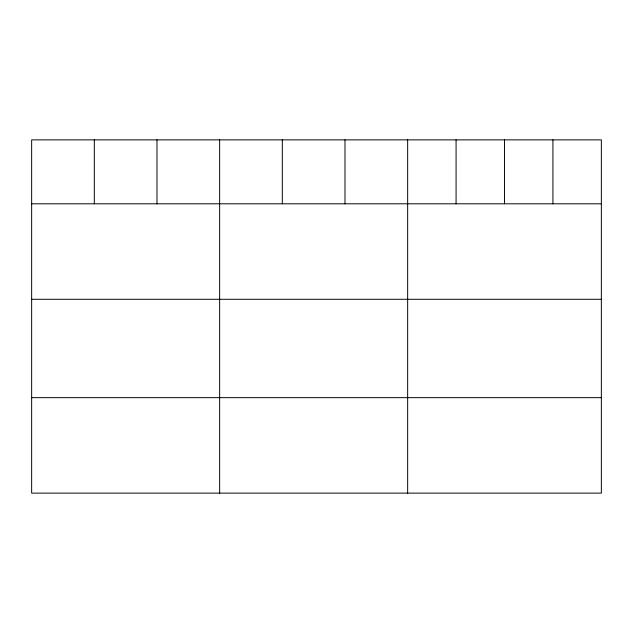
<?xml version="1.0" encoding="UTF-8"?>
<svg xmlns="http://www.w3.org/2000/svg" width="633" height="633" viewBox="0 0 633 633"><rect width="100%" height="100%" fill="white"/><g stroke="black" fill="none" stroke-linecap="round" stroke-linejoin="round"><path stroke-width="0.95" d="M601.35 203.802L601.35 493.131L31.65 493.131L31.65 139.869L601.35 139.869L601.35 203.802L31.65 203.802M31.65 299.282L601.35 299.282M31.65 397.651L601.35 397.651M552.925 139.869L552.925 203.802M504.501 139.869L504.501 203.802M456.077 139.869L456.077 203.802M407.652 139.869L407.652 493.131M344.985 139.869L344.985 203.802M282.318 139.869L282.318 203.802M219.651 139.869L219.651 493.131M156.984 139.869L156.984 203.802M94.317 139.869L94.317 203.802"/></g></svg>
